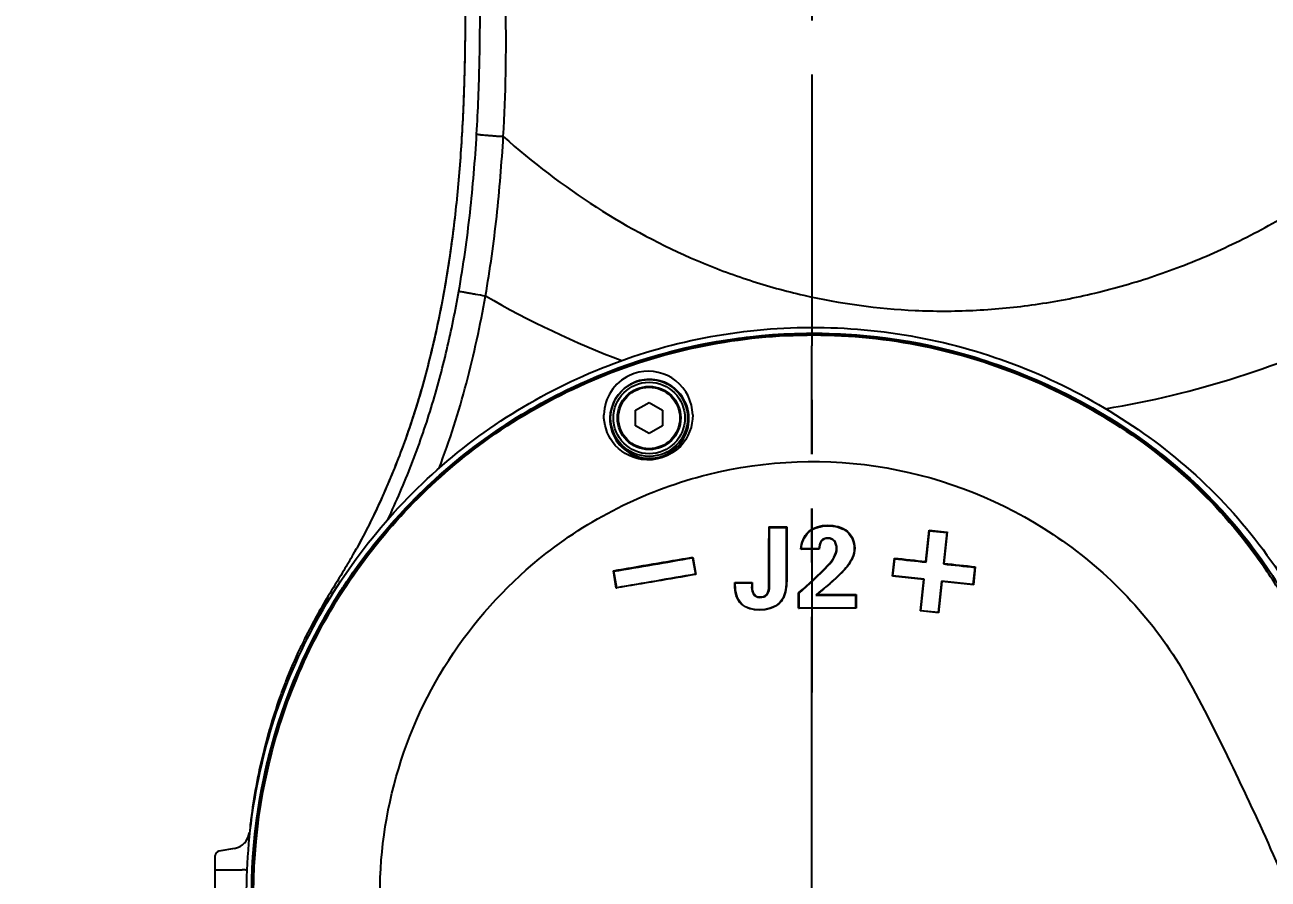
# Model space of a CAD drawing. Header units: millimetres. Extents: x 4086 to 8300, y 123 to 1549.
# Drawn here: x 7749.37 to 7783.75, y 1103.8 to 1127.43 of the extents above; entities that cross this region are included whole.
import ezdxf

# ---------------------------------------------------------------- set-up
doc = ezdxf.new("R2010")
doc.units = ezdxf.units.MM
doc.linetypes.add('CENTER', pattern=[0.6, 0.375, -0.075, 0.075, -0.075])
for name, color, linetype in [('中心线', 7, 'Continuous'), ('外形图', 7, 'Continuous'), ('尺寸标注', 7, 'Continuous'), ('运动范围', 7, 'Continuous')]:
    doc.layers.add(name, color=color, linetype=linetype)
doc.styles.add('思源黑', font='SourceHanSansCN-Normal.ttf')
doc.dimstyles.new('尺寸标注_1_4比例', dxfattribs={"dimtxt": 7, "dimasz": 6, "dimexe": 2, "dimexo": 1.5, "dimgap": 1, "dimtad": 1, "dimdec": 1, "dimlfac": 4, "dimdsep": 46, "dimtxsty": '思源黑', "dimcen": 0.09, "dimadec": 0, "dimazin": 0, "dimtp": 0.01, "dimtm": 0.01, "dimtfac": 1, "dimtdec": 1, "dimtofl": 0, "dimtmove": 0, "dimatfit": 3, "dimfxl": 1, "dimtolj": 1, "dimarcsym": 0})

# ---------------------------------------------------------------- blocks, each defined once
blk = doc.blocks.new('*D793')
at = {"layer": 'Defpoints', "color": 0}
for p in [(7771.133, 1271.641), (7552.914, 959.632), (7712.796, 959.632)]:
    blk.add_point(p, dxfattribs=at)
at = {"layer": '尺寸标注', "color": 0, "lineweight": -2}
for p, q in [((7769.633, 1271.641), (7550.914, 1271.641)), ((7552.914, 1265.641), (7552.914, 965.632)), ((7711.296, 959.632), (7550.914, 959.632))]:
    blk.add_line(p, q, dxfattribs=at)
at = {"layer": '尺寸标注', "color": 0}
for points in [[(7553.914, 1265.641), (7551.914, 1265.641), (7552.914, 1271.641)], [(7551.914, 965.632), (7553.914, 965.632), (7552.914, 959.632)]]:
    blk.add_solid(points, dxfattribs=at)
at = {"layer": '尺寸标注', "color": 0, "insert": (7548.289, 1115.636), "char_height": 7, "attachment_point": 5, "rotation": 90, "style": '思源黑'}
blk.add_mtext('\\A1;1248', dxfattribs=at)

msp = doc.modelspace()

# ---------------------------------------------------------------- linework, layer by layer
at = {"layer": '中心线', "linetype": 'CENTER', "ltscale": 20}
for p, q in [((7771.1327, 1186.0546), (7771.1327, 1108.957)), ((7771.1327, 1103.5546), (7771.1327, 1118.5546))]:
    msp.add_line(p, q, dxfattribs=at)
at = {"layer": '外形图'}
for p, q in [((7766.2603, 1116.7696), (7766.6327, 1116.9846)), ((7766.2603, 1116.3396), (7766.2603, 1116.7696)), ((7766.6327, 1116.9846), (7767.0051, 1116.7696)), ((7767.0051, 1116.7696), (7767.0051, 1116.3396)), ((7766.6327, 1116.1246), (7766.2603, 1116.3396)), ((7767.0051, 1116.3396), (7766.6327, 1116.1246)), ((7762.056, 1115.9331), (7762.0774, 1115.9036)), ((7771.5695, 1113.5866), (7771.5694, 1113.571)), ((7769.9478, 1113.5396), (7770.4367, 1113.5395)), ((7769.9479, 1113.5396), (7769.9595, 1113.524)), ((7769.9593, 1113.524), (7770.4261, 1113.524)), ((7770.4367, 1113.5395), (7770.4261, 1113.524)), ((7770.4261, 1113.524), (7770.4261, 1112.0325)), ((7770.4367, 1113.5396), (7770.4366, 1112.037)), ((7771.038, 1113.4068), (7771.0455, 1113.3941)), ((7772.1207, 1113.4138), (7772.113, 1113.401)), ((7774.2855, 1112.5837), (7774.3788, 1113.4537)), ((7774.2938, 1112.567), (7774.3871, 1113.437)), ((7774.3788, 1113.4537), (7774.3871, 1113.437)), ((7774.3788, 1113.4537), (7774.8759, 1113.4003)), ((7774.3871, 1113.437), (7774.8623, 1113.386)), ((7774.8623, 1113.3861), (7774.769, 1112.5161)), ((7774.8759, 1113.4004), (7774.7826, 1112.5304)), ((7774.8759, 1113.4003), (7774.8623, 1113.386)), ((7770.8315, 1112.9254), (7770.8431, 1112.9317)), ((7771.3345, 1112.9254), (7770.8315, 1112.9254)), ((7771.3244, 1112.9317), (7770.8431, 1112.9317)), ((7771.3345, 1112.9254), (7771.3244, 1112.9317)), ((7771.3991, 1113.1523), (7771.3902, 1113.1541)), ((7771.5789, 1113.2246), (7771.5788, 1113.2309)), ((7771.8155, 1112.952), (7771.8262, 1112.9474)), ((7772.3169, 1112.9551), (7772.3055, 1112.9505)), ((7767.8346, 1112.6863), (7767.9124, 1112.2298)), ((7767.8422, 1112.7025), (7767.8347, 1112.6856)), ((7767.8421, 1112.7033), (7767.9235, 1112.2252)), ((7773.3622, 1112.1798), (7773.4155, 1112.677)), ((7773.3733, 1112.185), (7773.4243, 1112.6603)), ((7773.4155, 1112.677), (7773.4243, 1112.6603)), ((7774.2855, 1112.5835), (7774.2938, 1112.5669)), ((7765.7252, 1111.8507), (7765.6437, 1112.3288)), ((7765.6437, 1112.3288), (7765.6588, 1112.3157)), ((7765.7366, 1111.8592), (7765.6588, 1112.3157)), ((7767.9235, 1112.2252), (7767.9124, 1112.2298)), ((7771.5778, 1112.4816), (7771.5856, 1112.4696)), ((7772.1174, 1112.4479), (7772.1085, 1112.4501)), ((7774.7826, 1112.5304), (7774.769, 1112.5161)), ((7775.6386, 1112.4228), (7775.5876, 1111.9475)), ((7775.6527, 1112.4371), (7775.5993, 1111.9399)), ((7775.6526, 1112.4369), (7775.6386, 1112.4227)), ((7765.7251, 1111.851), (7765.7365, 1111.8595)), ((7769.0046, 1111.9351), (7769.0046, 1112.0056)), ((7769.0046, 1112.0056), (7769.0166, 1111.9903)), ((7769.0046, 1112.0056), (7769.4825, 1112.0056)), ((7769.0046, 1111.9351), (7769.0166, 1111.9308)), ((7769.0166, 1111.9308), (7769.0166, 1111.9903)), ((7769.0166, 1111.9903), (7769.4719, 1111.9903)), ((7769.4719, 1111.9903), (7769.4692, 1111.9218)), ((7769.4793, 1111.9257), (7769.4692, 1111.9218)), ((7769.4825, 1112.0056), (7769.4719, 1111.9903)), ((7769.4825, 1112.0056), (7769.4793, 1111.9257)), ((7769.9478, 1111.9085), (7769.9593, 1111.9041)), ((7770.4366, 1112.037), (7770.4261, 1112.0325)), ((7773.3622, 1112.1799), (7773.3733, 1112.185)), ((7774.2322, 1112.0865), (7773.3622, 1112.1799)), ((7774.2429, 1112.0917), (7773.3733, 1112.185)), ((7774.1389, 1111.2165), (7774.2322, 1112.0865)), ((7774.1496, 1111.2218), (7774.243, 1112.0917)), ((7774.2322, 1112.0865), (7774.243, 1112.0917)), ((7774.7181, 1112.0407), (7774.6248, 1111.1709)), ((7774.7294, 1112.0332), (7774.636, 1111.1632)), ((7774.7293, 1112.0333), (7774.7181, 1112.0408)), ((7775.5877, 1111.9475), (7774.7181, 1112.0408)), ((7775.5993, 1111.9399), (7774.7293, 1112.0333)), ((7775.5993, 1111.9399), (7775.5876, 1111.9475)), ((7769.6909, 1111.6045), (7769.6916, 1111.5893)), ((7769.8878, 1111.6754), (7769.8969, 1111.664)), ((7770.7673, 1111.7189), (7770.7785, 1111.7096)), ((7770.7673, 1111.2896), (7770.7673, 1111.7189)), ((7770.7785, 1111.2962), (7770.7785, 1111.7096)), ((7771.2734, 1111.672), (7771.2427, 1111.6566)), ((7772.3545, 1111.6717), (7772.3431, 1111.6564)), ((7772.3431, 1111.6565), (7772.3431, 1111.2962)), ((7772.3545, 1111.6719), (7772.3545, 1111.2896)), ((7769.1879, 1111.4024), (7769.1962, 1111.4063)), ((7769.6783, 1111.241), (7769.6791, 1111.2477)), ((7770.2428, 1111.4349), (7770.2356, 1111.4383)), ((7770.7673, 1111.2898), (7770.7785, 1111.2964)), ((7772.3545, 1111.2896), (7772.3431, 1111.2962)), ((7774.1389, 1111.2165), (7774.1497, 1111.2218)), ((7774.636, 1111.1632), (7774.1389, 1111.2165)), ((7774.6248, 1111.1709), (7774.1497, 1111.2218)), ((7774.636, 1111.1632), (7774.6248, 1111.1709)), ((7756.1715, 1108.0593), (7756.1622, 1108.0281)), ((7755.6208, 1105.4397), (7755.6193, 1105.4275)), ((7755.5798, 1105.0852), (7755.5699, 1105.0751)), ((7755.1693, 1104.647), (7754.736, 1104.5706)), ((7754.6327, 1102.6617), (7754.6327, 1104.4475)), ((7754.6327, 1104.0546), (7755.3827, 1104.0546))]:
    msp.add_line(p, q, dxfattribs=at)
for radius in [1.0638, 0.9888, 0.875, 0.85]:
    msp.add_circle((7766.6327, 1116.5546), radius, dxfattribs=at)
for centre, radius, start, end in [((7774.9744, 1142.1889), 25.7076, 239.96655, 249.28346), ((7775.0573, 1142.3051), 25.8373, 279.34978, 296.06427), ((7766.6098, 1116.6207), 1.2276, 114.96237, 178.88237), ((7766.6114, 1116.6167), 1.2319, 102.28841, 114.95076), ((7766.6099, 1116.6207), 1.2276, 1.0374, 102.26238), ((7766.6393, 1116.5298), 1.0927, 120.44451, 178.70041), ((7766.643, 1116.5252), 1.0985, 111.70746, 120.48916), ((7766.6434, 1116.5225), 1.1012, 97.53481, 111.67694), ((7766.6423, 1116.5223), 1.1012, 82.33701, 97.47509), ((7766.6415, 1116.5252), 1.0985, 67.85195, 82.2743), ((7766.6443, 1116.5326), 1.0905, 1.15434, 67.84287), ((7766.6378, 1116.5303), 1.0912, 178.72479, 247.54638), ((7766.6407, 1116.5331), 1.0941, 289.37737, 1.1252), ((7771.1365, 1103.4197), 15.4745, 125.73918, 127.77732), ((7766.6397, 1116.5341), 1.0954, 247.53005, 289.40914), ((7744.2507, 1120.8316), 16.324, 329.29712, 331.14388), ((7742.4962, 1121.8034), 18.3291, 330.80843, 331.12823), ((7767.2471, 1101.2904), 19.8192, 31.69455, 33.78713), ((7768.0737, 1104.8903), 12.2924, 152.77217, 153.04761), ((7770.5503, 1103.8279), 14.9821, 153.49295, 153.71895), ((7770.2668, 1103.9407), 14.6835, 158.64899, 160.17456), ((7771.3727, 1103.5504), 15.8562, 160.20293, 163.47884), ((7772.1755, 1103.3024), 16.6963, 163.44631, 165.47684), ((7771.5323, 1103.4652), 16.0328, 165.46363, 172.07152), ((7770.8557, 1103.5745), 15.3477, 172.12748, 173.02005), ((7770.8081, 1103.5806), 15.2997, 173.02088, 173.752), ((7755.0824, 1105.1397), 0.5003, 279.99807, 353.73767), ((7754.7577, 1104.4475), 0.125, 100.00864, 180.00332), ((7755.3827, 1103.5546), 0.5, 74.70121, 90)]:
    msp.add_arc(centre, radius, start, end, dxfattribs=at)
for points, knots in [([(7761.044, 1142.6152), (7761.0462, 1142.326), (7761.0491, 1141.748), (7761.0582, 1140.8817), (7761.0773, 1140.017), (7761.1157, 1138.8672), (7761.1809, 1137.4343), (7761.2658, 1135.7196), (7761.3505, 1134.0109), (7761.4573, 1131.744), (7761.5387, 1129.4831), (7761.5507, 1127.228), (7761.5168, 1125.544), (7761.4312, 1123.866), (7761.2825, 1122.1962), (7761.0569, 1120.5383), (7760.7955, 1119.17), (7760.5394, 1118.0864), (7760.322, 1117.2801), (7760.0762, 1116.4822), (7759.8913, 1115.9572), (7759.7937, 1115.6967)], [0, 0, 0, 0, 0.0319959, 0.0639399, 0.0958321, 0.127674, 0.1912006, 0.2545043, 0.3175863, 0.3804553, 0.5055568, 0.5678117, 0.6299039, 0.6918504, 0.7536466, 0.8152965, 0.8768663, 0.9076575, 0.9384515, 0.9692342, 1, 1, 1, 1]), ([(7761.0475, 1142.6152), (7761.0525, 1142.3328), (7761.0618, 1141.768), (7761.0756, 1140.9208), (7761.0912, 1140.0737), (7761.1106, 1139.2267), (7761.1358, 1138.3799), (7761.1685, 1137.5334), (7761.207, 1136.6871), (7761.2495, 1135.8409), (7761.2942, 1134.9948), (7761.3395, 1134.1486), (7761.3836, 1133.3024), (7761.4247, 1132.456), (7761.4613, 1131.6095), (7761.5031, 1130.4805), (7761.5324, 1129.351), (7761.5453, 1128.2213), (7761.5459, 1127.3738), (7761.5362, 1126.5264), (7761.5078, 1125.3967), (7761.4392, 1123.9855), (7761.2926, 1122.2962), (7761.0695, 1120.6149), (7760.7566, 1118.9475), (7760.3418, 1117.3024), (7759.9903, 1116.2267), (7759.7942, 1115.6966)], [0, 0, 0, 0, 0.0312454, 0.0624903, 0.0937336, 0.1249744, 0.1562131, 0.1874514, 0.2186912, 0.2499333, 0.2811775, 0.3124234, 0.34367, 0.374917, 0.4061637, 0.4374096, 0.499898, 0.5311434, 0.5623922, 0.5936446, 0.6248971, 0.6873969, 0.7499102, 0.8124304, 0.8749442, 0.9374724, 1, 1, 1, 1]), ([(7761.863, 1124.4118), (7761.902, 1125.0732), (7761.9527, 1126.3965), (7761.9662, 1128.3801), (7761.9318, 1130.3572), (7761.8876, 1131.6722), (7761.8632, 1132.328)], [0, 0, 0, 0, 0.250962, 0.5015471, 0.7513971, 1, 1, 1, 1]), ([(7762.601, 1124.3454), (7762.6684, 1125.5102), (7762.7105, 1127.8409), (7762.5889, 1130.168), (7762.4949, 1131.3261)], [0, 0, 0, 0, 0.501024, 1, 1, 1, 1]), ([(7761.3709, 1120.0658), (7761.4979, 1120.784), (7761.7014, 1122.2295), (7761.8202, 1123.6839), (7761.863, 1124.4118)], [0, 0, 0, 0, 0.500052, 1, 1, 1, 1]), ([(7761.863, 1124.4118), (7761.8646, 1124.4104), (7761.8713, 1124.4086), (7761.8837, 1124.4056), (7761.9031, 1124.4025), (7761.9286, 1124.3989), (7761.9604, 1124.3951), (7762.0141, 1124.3892), (7762.0942, 1124.3817), (7762.2034, 1124.3725), (7762.3274, 1124.3632), (7762.4615, 1124.354), (7762.5539, 1124.3482), (7762.601, 1124.3454)], [0, 0, 0, 0, 0.0088006, 0.0263611, 0.0527148, 0.0876716, 0.1309356, 0.1821263, 0.3063937, 0.4560282, 0.6256566, 0.8091808, 1, 1, 1, 1]), ([(7762.1076, 1119.933), (7762.2356, 1120.6622), (7762.4393, 1122.13), (7762.5571, 1123.6065), (7762.601, 1124.3454)], [0, 0, 0, 0, 0.5000478, 1, 1, 1, 1]), ([(7762.601, 1124.3454), (7763.4062, 1123.6285), (7765.105, 1122.328), (7767.4531, 1121.076), (7769.408, 1120.3435), (7771.406, 1119.7902), (7773.4849, 1119.5064), (7775.601, 1119.508), (7777.2302, 1119.6598), (7778.8764, 1119.9654), (7780.5274, 1120.4303), (7782.1698, 1121.0619), (7783.7875, 1121.8588), (7785.3592, 1122.8135), (7786.3559, 1123.5454), (7786.8406, 1123.9338)], [0, 0, 0, 0, 0.1221509, 0.2412699, 0.299964, 0.3583793, 0.4759216, 0.536153, 0.5978598, 0.6610295, 0.7255986, 0.7919081, 0.8601118, 0.9296316, 1, 1, 1, 1]), ([(7759.407, 1113.7457), (7759.5257, 1113.9955), (7759.7532, 1114.5), (7760.0677, 1115.268), (7760.3543, 1116.047), (7760.6969, 1117.0992), (7761.0534, 1118.4365), (7761.2747, 1119.521), (7761.3709, 1120.0658)], [0, 0, 0, 0, 0.1250061, 0.2500129, 0.3750193, 0.5000256, 0.7500071, 1, 1, 1, 1]), ([(7760.8249, 1115.1629), (7760.9713, 1115.5483), (7761.2436, 1116.3269), (7761.5887, 1117.5149), (7761.8773, 1118.7178), (7762.0361, 1119.527), (7762.1077, 1119.933)], [0, 0, 0, 0, 0.2499941, 0.4999914, 0.7499942, 1, 1, 1, 1]), ([(7761.3709, 1120.0658), (7761.3771, 1120.0641), (7761.3985, 1120.0605), (7761.4429, 1120.0518), (7761.5118, 1120.0394), (7761.6024, 1120.0229), (7761.7116, 1120.0034), (7761.882, 1119.973), (7762.0157, 1119.9493), (7762.1076, 1119.933)], [0, 0, 0, 0, 0.0256295, 0.0868774, 0.1815112, 0.306076, 0.4560235, 0.6258783, 1, 1, 1, 1]), ([(7757.0752, 1096.5075), (7756.1993, 1098.2618), (7755.1751, 1102.1722), (7755.8493, 1108.1519), (7758.6878, 1113.4813), (7763.2932, 1117.3829), (7769.0156, 1119.2985), (7774.0498, 1119.0132), (7777.7835, 1117.7002), (7780.3549, 1116.2016), (7782.6209, 1114.2672), (7783.8149, 1112.677), (7784.3419, 1111.8432)], [0, 0, 0, 0, 0.1246615, 0.2495627, 0.3744523, 0.4993392, 0.6242252, 0.7491163, 0.811842, 0.8745688, 0.9372862, 1, 1, 1, 1]), ([(7755.8302, 1100.9801), (7755.5721, 1102.6228), (7755.5915, 1106.0167), (7757.2276, 1110.818), (7760.3086, 1114.8532), (7764.5054, 1117.7062), (7769.4019, 1119.0691), (7776.0768, 1118.7608), (7780.7756, 1116.0595), (7782.8775, 1113.5398)], [0, 0, 0, 0, 0.1254158, 0.2508349, 0.3762552, 0.501673, 0.6270955, 0.7525152, 1, 1, 1, 1]), ([(7762.056, 1115.9331), (7763.6976, 1117.124), (7767.4987, 1118.8655), (7773.7322, 1119.0884), (7778.6093, 1117.2343), (7781.8603, 1114.7558), (7783.1829, 1113.179), (7783.7505, 1112.3334)], [0, 0, 0, 0, 0.2497141, 0.4994296, 0.7491323, 0.8746057, 1, 1, 1, 1]), ([(7762.0774, 1115.9036), (7763.7146, 1117.0922), (7767.5063, 1118.8308), (7773.7251, 1119.0528), (7778.5904, 1117.202), (7781.8322, 1114.7278), (7783.1523, 1113.1553), (7783.7187, 1112.3119)], [0, 0, 0, 0, 0.2497131, 0.4994273, 0.7491305, 0.8746045, 1, 1, 1, 1]), ([(7762.0979, 1115.9801), (7763.7416, 1117.1629), (7767.5424, 1118.8885), (7773.7661, 1119.0948), (7778.6324, 1117.2372), (7781.8773, 1114.7614), (7783.1993, 1113.1884), (7783.767, 1112.3448)], [0, 0, 0, 0, 0.2497135, 0.4994293, 0.7491347, 0.8746057, 1, 1, 1, 1]), ([(7767.8374, 1116.6429), (7767.8432, 1116.3306), (7767.5715, 1115.604), (7766.4606, 1115.2348), (7765.5633, 1115.7868), (7765.3773, 1116.3808), (7765.3825, 1116.6446)], [0, 0, 0, 0, 0.2467846, 0.5458816, 0.7915639, 1, 1, 1, 1]), ([(7757.3081, 1096.4138), (7756.8874, 1097.1975), (7756.2374, 1098.8692), (7755.4977, 1102.3544), (7755.7259, 1106.883), (7757.8079, 1111.8847), (7760.2556, 1114.5646), (7761.657, 1115.6507)], [0, 0, 0, 0, 0.1253187, 0.2506759, 0.5004483, 0.7502189, 1, 1, 1, 1]), ([(7757.2923, 1096.4669), (7756.8658, 1097.2672), (7756.2148, 1098.9767), (7755.4896, 1102.5357), (7755.788, 1107.1529), (7758.02, 1112.2086), (7760.5932, 1114.8718), (7762.056, 1115.9331)], [0, 0, 0, 0, 0.1253314, 0.250703, 0.5004665, 0.7502269, 1, 1, 1, 1]), ([(7757.5128, 1096.148), (7756.6331, 1097.7561), (7755.4952, 1101.3463), (7755.7714, 1106.9513), (7757.9888, 1112.1132), (7760.5932, 1114.826), (7762.0774, 1115.9036)], [0, 0, 0, 0, 0.2498889, 0.4999221, 0.7499552, 1, 1, 1, 1]), ([(7759.7942, 1115.6966), (7759.6199, 1115.225), (7759.2391, 1114.2937), (7758.7896, 1113.3932), (7758.547, 1112.9532)], [0, 0, 0, 0, 0.5000999, 1, 1, 1, 1]), ([(7759.7937, 1115.6967), (7759.6177, 1115.2267), (7759.2319, 1114.2981), (7758.7915, 1113.3934), (7758.5478, 1112.9534)], [0, 0, 0, 0, 0.4995039, 1, 1, 1, 1]), ([(7763.7785, 1112.8046), (7765.0855, 1113.8291), (7768.1637, 1115.3358), (7773.2683, 1115.5187), (7778.0029, 1113.6227), (7780.4112, 1111.1731), (7781.2785, 1109.7576)], [0, 0, 0, 0, 0.2506757, 0.4999099, 0.7494246, 1, 1, 1, 1]), ([(7771.7482, 1113.1494), (7771.7494, 1113.1498), (7771.7516, 1113.1514), (7771.7541, 1113.1527), (7771.7554, 1113.1529)], [0, 0, 0, 0, 0.4939064, 1, 1, 1, 1]), ([(7759.9562, 1099.1719), (7759.5107, 1100.3596), (7758.9963, 1102.88), (7759.4502, 1106.6919), (7761.0511, 1110.1621), (7762.7938, 1112.0328), (7763.7785, 1112.8046)], [0, 0, 0, 0, 0.252249, 0.501384, 0.7512259, 1, 1, 1, 1]), ([(7758.2865, 1112.4968), (7758.2426, 1112.4228), (7758.0653, 1112.1285), (7757.8828, 1111.8374), (7757.7497, 1111.6169)], [0, 0, 0, 0, 0.2504089, 1, 1, 1, 1]), ([(7772.1085, 1112.4501), (7772.062, 1112.3911), (7771.7922, 1112.1056), (7771.4886, 1111.8562), (7771.2427, 1111.6565)], [0, 0, 0, 0, 0.191704, 1, 1, 1, 1]), ([(7772.1174, 1112.4479), (7772.0716, 1112.3898), (7771.8086, 1112.1107), (7771.5127, 1111.8666), (7771.2734, 1111.6719)], [0, 0, 0, 0, 0.1935409, 1, 1, 1, 1]), ([(7783.7505, 1112.3334), (7783.7477, 1112.3314), (7783.7365, 1112.324), (7783.7254, 1112.3164), (7783.717, 1112.3108)], [0, 0, 0, 0, 0.2541457, 1, 1, 1, 1]), ([(7769.4693, 1111.9218), (7769.4663, 1111.8471), (7769.4657, 1111.6871), (7769.6194, 1111.5893), (7769.6916, 1111.5893)], [0, 0, 0, 0, 0.5085152, 1, 1, 1, 1]), ([(7769.4793, 1111.9257), (7769.4763, 1111.847), (7769.4773, 1111.6874), (7769.6276, 1111.6045), (7769.6909, 1111.6045)], [0, 0, 0, 0, 0.5547093, 1, 1, 1, 1]), ([(7770.4367, 1112.037), (7770.4367, 1111.9797), (7770.4273, 1111.7684), (7770.3528, 1111.5456), (7770.2428, 1111.4349)], [0, 0, 0, 0, 0.2685708, 1, 1, 1, 1]), ([(7757.7497, 1111.6169), (7757.6421, 1111.437), (7757.4319, 1111.0739), (7757.2368, 1110.7023), (7757.1431, 1110.5145)], [0, 0, 0, 0, 0.499643, 1, 1, 1, 1]), ([(7757.7603, 1111.611), (7757.7067, 1111.5208), (7757.4933, 1111.1598), (7757.2872, 1110.7941), (7757.1433, 1110.5144)], [0, 0, 0, 0, 0.250178, 1, 1, 1, 1]), ([(7757.1164, 1110.4618), (7757.0678, 1110.3662), (7756.8783, 1109.9811), (7756.7084, 1109.5865), (7756.5911, 1109.2867)], [0, 0, 0, 0, 0.2497983, 1, 1, 1, 1]), ([(7781.5788, 1109.2386), (7782.0303, 1108.4179), (7782.8596, 1106.7211), (7783.6585, 1105.0109), (7784.0335, 1104.1372)], [0, 0, 0, 0, 0.4962808, 1, 1, 1, 1]), ([(7755.4454, 1104.7957), (7755.4799, 1104.8343), (7755.5229, 1104.9008), (7755.5574, 1104.9983), (7755.5671, 1105.0492), (7755.5696, 1105.0747)], [0, 0, 0, 0, 0.5006888, 0.7517765, 1, 1, 1, 1])]:
    msp.add_open_spline(points, degree=3, knots=knots, dxfattribs=at)
for points in [[(7771.038, 1113.4068), (7771.1763, 1113.5327), (7771.3825, 1113.5866), (7771.5695, 1113.5866)], [(7771.5695, 1113.5866), (7771.7621, 1113.5866), (7771.9765, 1113.5414), (7772.1207, 1113.4138)], [(7769.9478, 1111.9085), (7769.9478, 1112.4522), (7769.9478, 1112.9959), (7769.9479, 1113.5396)], [(7769.9593, 1111.9041), (7769.9593, 1112.4441), (7769.9594, 1112.9841), (7769.9595, 1113.524)], [(7770.8315, 1112.9254), (7770.837, 1113.0999), (7770.9089, 1113.2893), (7771.038, 1113.4068)], [(7770.8431, 1112.9317), (7770.8503, 1113.0998), (7770.9211, 1113.2808), (7771.0455, 1113.3941)], [(7771.0455, 1113.3941), (7771.1818, 1113.5182), (7771.3851, 1113.571), (7771.5694, 1113.571)], [(7771.5694, 1113.571), (7771.7593, 1113.571), (7771.9709, 1113.5269), (7772.113, 1113.401)], [(7772.113, 1113.401), (7772.2353, 1113.2927), (7772.3055, 1113.1138), (7772.3055, 1112.9505)], [(7772.1207, 1113.4138), (7772.2452, 1113.3036), (7772.3169, 1113.1214), (7772.3169, 1112.9551)], [(7782.8775, 1113.5398), (7783.3523, 1112.9706), (7783.7772, 1112.3588), (7784.1678, 1111.7288)], [(7771.3902, 1113.1541), (7771.345, 1113.0914), (7771.331, 1113.0087), (7771.3244, 1112.9317)], [(7771.3991, 1113.1523), (7771.3531, 1113.0885), (7771.3404, 1113.0038), (7771.3345, 1112.9254)], [(7771.5788, 1113.2309), (7771.5109, 1113.2309), (7771.4299, 1113.2091), (7771.3902, 1113.1541)], [(7771.5789, 1113.2246), (7771.5143, 1113.2246), (7771.4369, 1113.2047), (7771.3991, 1113.1523)], [(7771.5778, 1112.4816), (7771.6975, 1112.6102), (7771.8155, 1112.7763), (7771.8155, 1112.952)], [(7771.7554, 1113.1529), (7771.7128, 1113.2011), (7771.6432, 1113.2309), (7771.5788, 1113.2309)], [(7771.7482, 1113.1494), (7771.7075, 1113.1959), (7771.6407, 1113.2246), (7771.5789, 1113.2246)], [(7771.5856, 1112.4696), (7771.7071, 1112.6001), (7771.8262, 1112.7691), (7771.8262, 1112.9474)], [(7771.8155, 1112.952), (7771.8155, 1113.0215), (7771.7939, 1113.0971), (7771.7482, 1113.1494)], [(7771.8262, 1112.9474), (7771.8262, 1113.0198), (7771.8033, 1113.0986), (7771.7554, 1113.1529)], [(7772.3055, 1112.9505), (7772.3055, 1112.7712), (7772.2196, 1112.5908), (7772.1085, 1112.4501)], [(7772.3169, 1112.9551), (7772.3169, 1112.7735), (7772.2301, 1112.5905), (7772.1174, 1112.4479)], [(7765.6437, 1112.329), (7766.3765, 1112.4538), (7767.1093, 1112.5783), (7767.8422, 1112.7025)], [(7765.6587, 1112.316), (7766.384, 1112.4395), (7767.1093, 1112.5627), (7767.8347, 1112.6856)], [(7773.4155, 1112.677), (7773.7055, 1112.6459), (7773.9955, 1112.6148), (7774.2855, 1112.5835)], [(7773.4242, 1112.6603), (7773.7141, 1112.6293), (7774.004, 1112.5981), (7774.2938, 1112.5669)], [(7767.9235, 1112.2251), (7767.1908, 1112.1003), (7766.458, 1111.9756), (7765.7251, 1111.851)], [(7767.9124, 1112.2297), (7767.1871, 1112.1061), (7766.4619, 1111.9827), (7765.7365, 1111.8595)], [(7770.7673, 1111.7189), (7771.0451, 1111.9648), (7771.325, 1112.2101), (7771.5778, 1112.4816)], [(7770.7785, 1111.7096), (7771.0551, 1111.9547), (7771.3339, 1112.1991), (7771.5856, 1112.4696)], [(7774.769, 1112.5161), (7775.0589, 1112.4851), (7775.3488, 1112.4539), (7775.6386, 1112.4227)], [(7774.7826, 1112.5304), (7775.0726, 1112.4993), (7775.3626, 1112.4682), (7775.6526, 1112.4369)], [(7769.1879, 1111.4024), (7769.0473, 1111.5268), (7769.0046, 1111.7473), (7769.0046, 1111.9351)], [(7769.1962, 1111.4063), (7769.0578, 1111.5288), (7769.0166, 1111.746), (7769.0166, 1111.9308)], [(7769.8878, 1111.6754), (7769.9398, 1111.7365), (7769.9478, 1111.8283), (7769.9478, 1111.9085)], [(7769.8969, 1111.664), (7769.9504, 1111.727), (7769.9594, 1111.8214), (7769.9594, 1111.9041)], [(7770.4262, 1112.0325), (7770.4262, 1111.8245), (7770.3822, 1111.5859), (7770.2356, 1111.4383)], [(7769.6909, 1111.6045), (7769.7607, 1111.6045), (7769.8427, 1111.6222), (7769.8878, 1111.6754)], [(7769.6916, 1111.5893), (7769.7644, 1111.5893), (7769.8497, 1111.6085), (7769.8969, 1111.664)], [(7771.2427, 1111.6566), (7771.6095, 1111.6566), (7771.9763, 1111.6565), (7772.3431, 1111.6564)], [(7771.2734, 1111.672), (7771.6338, 1111.672), (7771.9941, 1111.6719), (7772.3545, 1111.6717)], [(7769.6783, 1111.241), (7769.5062, 1111.241), (7769.3168, 1111.2884), (7769.1879, 1111.4024)], [(7769.6791, 1111.2477), (7769.5097, 1111.2477), (7769.3231, 1111.294), (7769.1962, 1111.4063)], [(7770.2428, 1111.4349), (7770.1025, 1111.2938), (7769.8773, 1111.241), (7769.6783, 1111.241)], [(7770.2356, 1111.4383), (7770.0974, 1111.2992), (7769.8752, 1111.2477), (7769.6791, 1111.2477)], [(7772.3545, 1111.2895), (7771.8254, 1111.2895), (7771.2964, 1111.2896), (7770.7673, 1111.2898)], [(7772.3432, 1111.2961), (7771.8216, 1111.2961), (7771.3001, 1111.2962), (7770.7785, 1111.2964)], [(7781.2787, 1109.7578), (7781.3831, 1109.5874), (7781.4826, 1109.4139), (7781.5789, 1109.2388)]]:
    msp.add_open_spline(points, degree=3, dxfattribs=at)
at = {"layer": '运动范围'}
for radius, start, end in [(168.0862, 10, 225), (38.9409, 91.06758, 227.61583)]:
    msp.add_arc((7771.1327, 1103.5546), radius, start, end, dxfattribs=at)

# ---------------------------------------------------------------- dimensions: what is measured, and where the dimension line sits
at = {"layer": '尺寸标注'}
dim = msp.add_linear_dim(base=(7552.9138, 959.6321), p1=(7771.1327, 1271.6408), p2=(7712.7964, 959.6321), angle=90, dimstyle='尺寸标注_1_4比例', dxfattribs=at)
dim.commit()
dim.dimension.update_dxf_attribs({"geometry": '*D793', "text_midpoint": (7552.9138, 1115.6364), "dimtype": 160})

doc.saveas('drawing.dxf')
